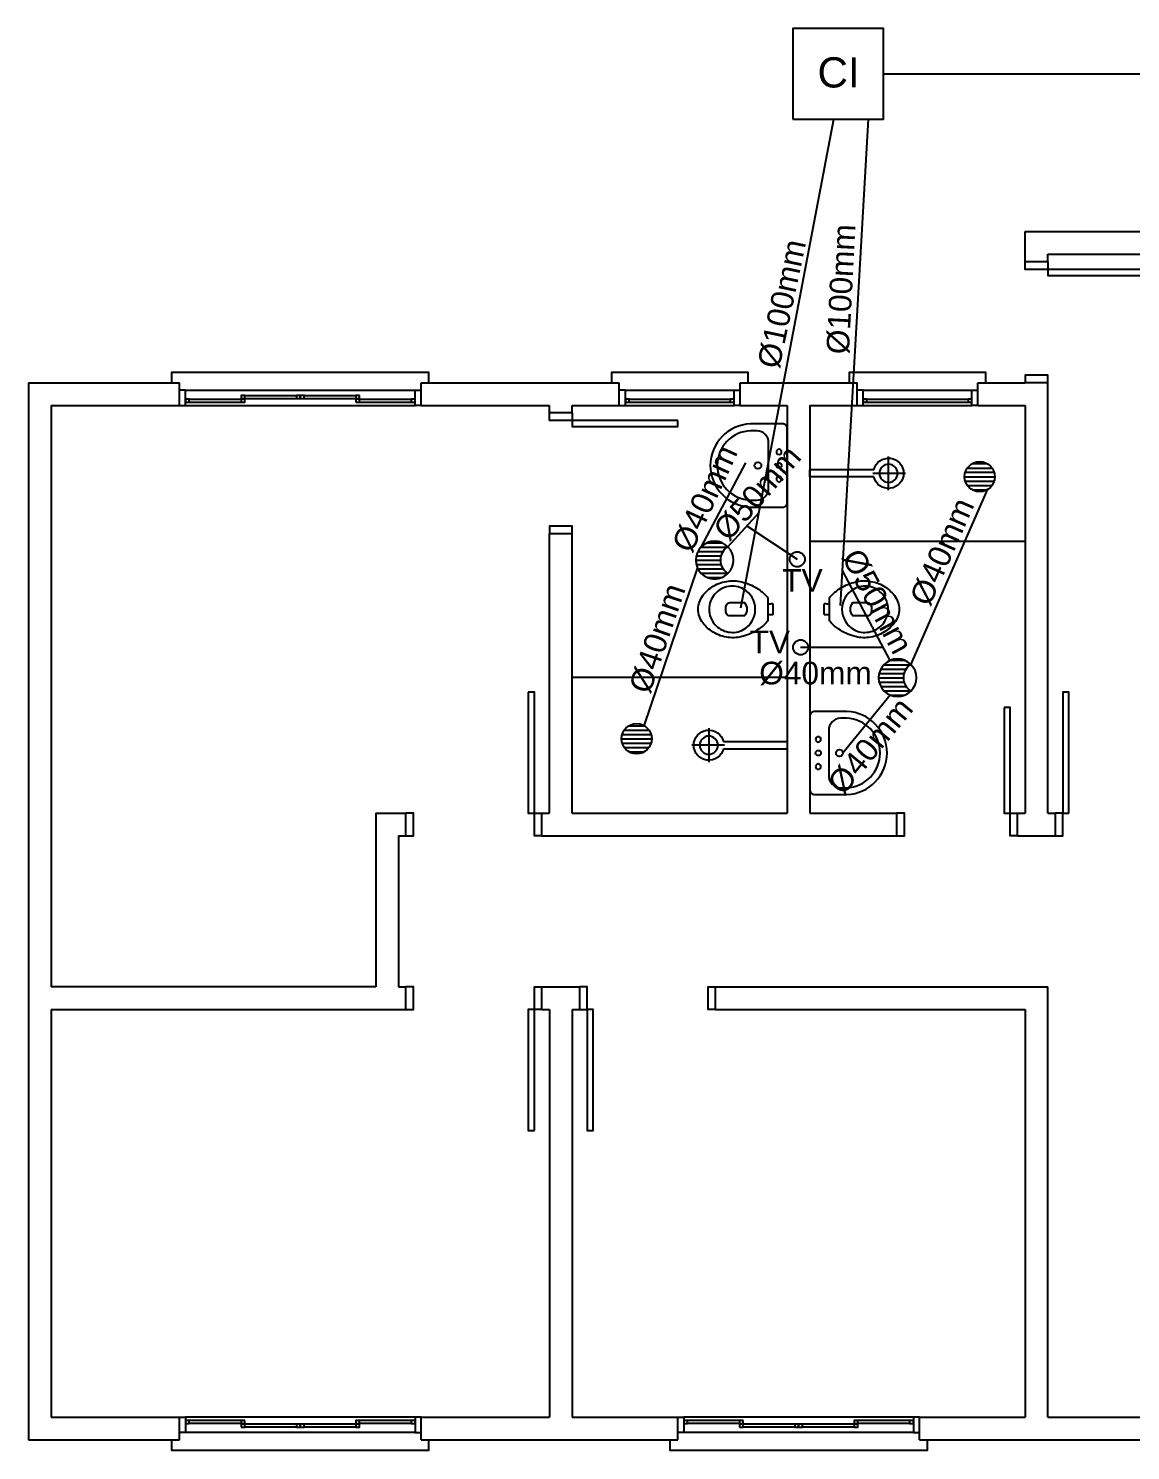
# Model space of a CAD drawing. Extents: x 2473.5 to 2536.7, y 2186.8 to 2225.
# Drawn here: x 2485.01 to 2492.31, y 2198.18 to 2207.6 of the extents above; entities that cross this region are included whole.
import ezdxf

# ---------------------------------------------------------------- set-up
doc = ezdxf.new("R2010")
doc.units = 0
doc.header["$LTSCALE"] = 7
doc.layers.get('0').update_dxf_attribs({"linetype": 'CONTINUOUS'})
for name, color, linetype in [('EQUIP', 7, 'CONTINUOUS'), ('EQUIP_I', 13, 'CONTINUOUS'), ('FINO', 8, 'CONTINUOUS'), ('HIDRO', 3, 'CONTINUOUS'), ('REG60-100', 7, 'CONTINUOUS')]:
    doc.layers.add(name, color=color, linetype=linetype)
doc.styles.add('STYLE5', font='arial.ttf')

# ---------------------------------------------------------------- blocks, each defined once
blk = doc.blocks.new('SACHS__2')
at = {"layer": 'EQUIP', "color": 0, "linetype": 'ByBlock'}
for p, q in [((42.29, 2.4), (0, 2.4)), ((0, 2.4), (0, -2.4)), ((42.29, -2.4), (0, -2.4))]:
    blk.add_line(p, q, dxfattribs=at)
blk.add_arc((52, 0), 10, 193.88654, 166.11346, dxfattribs=at)
at = {"layer": 'EQUIP_I'}
for p, q in [((52, 11.2), (52, -11.2)), ((41.6, 0), (63.2, 0))]:
    blk.add_line(p, q, dxfattribs=at)
blk.add_circle((52, 0), 6, dxfattribs=at)
blk = doc.blocks.new('SAP7S__2')
at = {"layer": 'EQUIP', "color": 0, "linetype": 'ByBlock'}
blk.add_lwpolyline([(-4.36, -13), (-6.93, -13), (-7.45, -13, 0.207706), (-8.2, -13.3, 0.059368), (-13.2, -19, 0.082654), (-17.8, -29, 0.104255), (-18.65, -39, 0.107708), (-15.25, -49, 0.088187), (-9, -56, 0.163426), (0, -59, 0.163426), (9, -56, 0.088187), (15.25, -49, 0.107708), (18.65, -39, 0.104255), (17.8, -29, 0.082654), (13.2, -19, 0.059368), (8.2, -13.3, 0.207706), (7.45, -13), (6.93, -13), (4.36, -13, -0.380199), (3.6, -12.2), (3.6, -11.1, -0.087349), (3.7, -10.7, 0.172037), (3.7, -9.83, 0.102747), (3.57, -9.63, 0.167994), (3.15, -9.5), (0, -9.5), (-3.15, -9.5, 0.167994), (-3.57, -9.63, 0.102747), (-3.7, -9.83, 0.172037), (-3.7, -10.7, -0.087349), (-3.6, -11.1), (-3.6, -12.2, -0.380199)], format="xyb", close=True, dxfattribs=at)
at = {"layer": 'EQUIP_I'}
blk.add_line((4.36, -13), (-4.36, -13), dxfattribs=at)
for points in [[(0, -21.2, -0.268395), (13.35, -29, -0.179674), (15.1, -39, -0.170707), (10, -48.05, -0.179561), (0, -51.75, -0.179561), (-10, -48.05, -0.170707), (-15.1, -39, -0.179674), (-13.35, -29, -0.268395)], [(-3, -40.25, 0.183333), (3, -40.25, 0.302776), (4.45, -38), (4.45, -28.4, 0.370787), (-4.45, -28.4), (-4.45, -38, 0.302776)]]:
    blk.add_lwpolyline(points, format="xyb", close=True, dxfattribs=at)
blk = doc.blocks.new('SAL60CS2')
at = {"layer": 'EQUIP', "color": 0, "linetype": 'ByBlock'}
blk.add_lwpolyline([(-27.5, -24.45), (-27.5, -2.6, -0.369445), (-24.9, 0), (0, 0), (24.9, 0, -0.369445), (27.5, -2.6), (27.5, -24.45, -0.40213), (0, -51, -0.40213)], format="xyb", close=True, dxfattribs=at)
at = {"layer": 'EQUIP_I'}
for points in [[(0, -3.75, 1), (0, -7.25, 1)], [(0, -12.4), (14.9, -12.4, -0.410423), (23, -20.29), (23, -24.36, -0.401806), (0, -46.4, -0.401806), (-23, -24.36), (-23, -20.29, -0.410423), (-14.9, -12.4)], [(0, -21.75, 1), (0, -17.25, 1)]]:
    blk.add_lwpolyline(points, format="xyb", close=True, dxfattribs=at)
for centre in [(-9, -5.5), (9, -5.5)]:
    blk.add_circle(centre, 1.75, dxfattribs=at)
blk = doc.blocks.new('HS_TV')
at = {"color": 0, "linetype": 'ByBlock'}
blk.add_circle((0, 0), 1, dxfattribs=at)
blk = doc.blocks.new('*X6')
at = {"color": 0}
for p, q in [((-0.96, 2.31), (0.96, 2.31)), ((-2.5, 0), (0.78, 0)), ((-2.43, 0.58), (0.86, 0.58)), ((-2.22, 1.15), (1.13, 1.15)), ((-1.8, 1.73), (1.71, 1.73)), ((-2.43, -0.58), (0.86, -0.58)), ((-2.22, -1.15), (1.13, -1.15)), ((-1.8, -1.73), (1.71, -1.73)), ((-0.96, -2.31), (0.96, -2.31))]:
    blk.add_line(p, q, dxfattribs=at)
blk = doc.blocks.new('HS_CSG')
at = {"color": 0, "linetype": 'ByBlock'}
for centre, radius, start, end in [((0, 0), 2.5, 45, 315), ((2.86, 0), 2.08, 121.6397, 238.3603), ((0, 0), 2.5, 315, 45)]:
    blk.add_arc(centre, radius, start, end, dxfattribs=at)
blk.add_blockref('*X6', (0, 0), dxfattribs=at)
blk = doc.blocks.new('*X8')
at = {"color": 0}
for p, q in [((-2, 0), (2, 0)), ((-1.92, 0.58), (1.92, 0.58)), ((-1.63, 1.15), (1.63, 1.15)), ((-1, 1.73), (1, 1.73)), ((-1.92, -0.58), (1.92, -0.58)), ((-1.63, -1.15), (1.63, -1.15)), ((-1, -1.73), (1, -1.73))]:
    blk.add_line(p, q, dxfattribs=at)
blk = doc.blocks.new('HS_RS')
at = {"color": 0, "linetype": 'ByBlock'}
blk.add_circle((0, 0), 2, dxfattribs=at)
blk.add_blockref('*X8', (0, 0), dxfattribs=at)

msp = doc.modelspace()

# ---------------------------------------------------------------- linework, layer by layer
at = {"layer": 'EQUIP'}
for p, q in [((2490.18394, 2204.20221), (2491.60894, 2204.20221)), ((2490.18394, 2204.20221), (2491.48394, 2204.20221)), ((2488.60894, 2203.30221), (2490.03394, 2203.30221)), ((2488.60894, 2203.30221), (2489.90894, 2203.30221))]:
    msp.add_line(p, q, dxfattribs=at)
at = {"layer": 'FINO'}
for p, q in [((2491.60894, 2206.25221), (2492.48394, 2206.25221)), ((2491.60894, 2206.05221), (2491.60894, 2206.25221)), ((2491.75894, 2206.05221), (2491.60894, 2206.05221)), ((2491.75894, 2206.10221), (2492.48394, 2206.10221)), ((2491.75894, 2206.05221), (2491.75894, 2206.10221)), ((2485.00894, 2205.25221), (2486.00894, 2205.25221)), ((2485.00894, 2205.25221), (2485.00894, 2198.25221)), ((2486.00894, 2205.10221), (2486.00894, 2205.25221)), ((2486.04894, 2205.20221), (2487.56894, 2205.20221)), ((2487.60894, 2205.25221), (2488.92144, 2205.25221)), ((2487.60894, 2205.10221), (2487.60894, 2205.25221)), ((2488.92144, 2205.10221), (2488.92144, 2205.25221)), ((2488.96144, 2205.20221), (2489.68144, 2205.20221)), ((2489.72144, 2205.25221), (2490.49644, 2205.25221)), ((2489.72144, 2205.10221), (2489.72144, 2205.25221)), ((2490.49644, 2205.10221), (2490.49644, 2205.25221)), ((2490.53644, 2205.20221), (2491.25644, 2205.20221)), ((2491.29644, 2205.25221), (2491.60894, 2205.25221)), ((2491.29644, 2205.10221), (2491.29644, 2205.25221)), ((2491.75894, 2205.25221), (2491.60894, 2205.25221)), ((2491.75894, 2202.40221), (2491.75894, 2205.25221)), ((2485.15894, 2205.10221), (2486.00894, 2205.10221)), ((2485.15894, 2205.10221), (2485.15894, 2201.25221)), ((2486.04894, 2205.10221), (2487.56894, 2205.10221)), ((2486.07394, 2205.14221), (2486.41644, 2205.14221)), ((2486.07394, 2205.12221), (2486.41644, 2205.12221)), ((2486.44144, 2205.16721), (2486.78394, 2205.16721)), ((2486.44144, 2205.14721), (2486.78394, 2205.14721)), ((2486.83394, 2205.16721), (2487.17644, 2205.16721)), ((2486.83394, 2205.14721), (2487.17644, 2205.14721)), ((2487.20144, 2205.14221), (2487.54394, 2205.14221)), ((2487.20144, 2205.12221), (2487.54394, 2205.12221)), ((2487.60894, 2205.10221), (2488.45894, 2205.10221)), ((2488.45894, 2205.05221), (2488.45894, 2205.10221)), ((2488.60894, 2205.10221), (2488.92144, 2205.10221)), ((2488.60894, 2205.05221), (2488.60894, 2205.10221)), ((2488.96144, 2205.10221), (2489.68144, 2205.10221)), ((2488.98644, 2205.14221), (2489.65644, 2205.14221)), ((2488.98644, 2205.12221), (2489.65644, 2205.12221)), ((2489.72144, 2205.10221), (2490.03394, 2205.10221)), ((2490.03394, 2205.10221), (2490.03394, 2202.40221)), ((2490.18394, 2205.10221), (2490.49644, 2205.10221)), ((2490.18394, 2205.10221), (2490.18394, 2202.40221)), ((2490.53644, 2205.10221), (2491.25644, 2205.10221)), ((2490.56144, 2205.14221), (2491.23144, 2205.14221)), ((2490.56144, 2205.12221), (2491.23144, 2205.12221)), ((2491.29644, 2205.10221), (2491.60894, 2205.10221)), ((2491.60894, 2205.10221), (2491.60894, 2202.40221)), ((2488.60894, 2205.05221), (2488.45894, 2205.05221)), ((2488.45894, 2202.40221), (2488.45894, 2204.25221)), ((2488.60894, 2204.25221), (2488.45894, 2204.25221)), ((2488.60894, 2202.40221), (2488.60894, 2204.25221)), ((2487.30894, 2202.40221), (2487.50894, 2202.40221)), ((2487.30894, 2202.40221), (2487.30894, 2201.25221)), ((2487.50894, 2202.25221), (2487.50894, 2202.40221)), ((2488.40894, 2202.40221), (2488.45894, 2202.40221)), ((2488.40894, 2202.25221), (2488.40894, 2202.40221)), ((2488.60894, 2202.40221), (2490.03394, 2202.40221)), ((2490.18394, 2202.40221), (2490.75894, 2202.40221)), ((2490.75894, 2202.25221), (2490.75894, 2202.40221)), ((2491.55894, 2202.40221), (2491.60894, 2202.40221)), ((2491.55894, 2202.25221), (2491.55894, 2202.40221)), ((2491.75894, 2202.40221), (2491.80894, 2202.40221)), ((2491.80894, 2202.25221), (2491.80894, 2202.40221)), ((2487.45894, 2202.25221), (2487.50894, 2202.25221)), ((2487.45894, 2202.25221), (2487.45894, 2201.25221)), ((2488.40894, 2202.25221), (2490.75894, 2202.25221)), ((2491.55894, 2202.25221), (2491.80894, 2202.25221)), ((2487.30894, 2201.25221), (2485.15894, 2201.25221)), ((2487.45894, 2201.25221), (2487.50894, 2201.25221)), ((2487.50894, 2201.10221), (2487.50894, 2201.25221)), ((2488.40894, 2201.25221), (2488.65894, 2201.25221)), ((2488.40894, 2201.10221), (2488.40894, 2201.25221)), ((2488.65894, 2201.10221), (2488.65894, 2201.25221)), ((2489.55894, 2201.25221), (2491.75894, 2201.25221)), ((2489.55894, 2201.10221), (2489.55894, 2201.25221)), ((2491.75894, 2198.40221), (2491.75894, 2201.25221)), ((2485.15894, 2201.10221), (2487.50894, 2201.10221)), ((2485.15894, 2201.10221), (2485.15894, 2198.40221)), ((2488.40894, 2201.10221), (2488.45894, 2201.10221)), ((2488.45894, 2201.10221), (2488.45894, 2198.40221)), ((2488.60894, 2201.10221), (2488.65894, 2201.10221)), ((2488.60894, 2201.10221), (2488.60894, 2198.40221)), ((2489.55894, 2201.10221), (2491.60894, 2201.10221)), ((2491.60894, 2201.10221), (2491.60894, 2198.40221)), ((2485.15894, 2198.40221), (2486.00894, 2198.40221)), ((2486.00894, 2198.25221), (2486.00894, 2198.40221)), ((2487.56894, 2198.40221), (2486.04894, 2198.40221)), ((2487.60894, 2198.40221), (2488.45894, 2198.40221)), ((2487.60894, 2198.25221), (2487.60894, 2198.40221)), ((2488.60894, 2198.40221), (2489.30894, 2198.40221)), ((2489.30894, 2198.25221), (2489.30894, 2198.40221)), ((2490.86894, 2198.40221), (2489.34894, 2198.40221)), ((2490.90894, 2198.40221), (2491.60894, 2198.40221)), ((2490.90894, 2198.25221), (2490.90894, 2198.40221)), ((2491.75894, 2198.40221), (2496.20894, 2198.40221)), ((2487.56894, 2198.30221), (2486.04894, 2198.30221)), ((2486.41644, 2198.38221), (2486.07394, 2198.38221)), ((2486.41644, 2198.36221), (2486.07394, 2198.36221)), ((2486.78394, 2198.35721), (2486.44144, 2198.35721)), ((2486.78394, 2198.33721), (2486.44144, 2198.33721)), ((2487.17644, 2198.35721), (2486.83394, 2198.35721)), ((2487.17644, 2198.33721), (2486.83394, 2198.33721)), ((2487.54394, 2198.38221), (2487.20144, 2198.38221)), ((2487.54394, 2198.36221), (2487.20144, 2198.36221)), ((2490.86894, 2198.30221), (2489.34894, 2198.30221)), ((2489.71644, 2198.38221), (2489.37394, 2198.38221)), ((2489.71644, 2198.36221), (2489.37394, 2198.36221)), ((2490.08394, 2198.35721), (2489.74144, 2198.35721)), ((2490.08394, 2198.33721), (2489.74144, 2198.33721)), ((2490.47644, 2198.35721), (2490.13394, 2198.35721)), ((2490.47644, 2198.33721), (2490.13394, 2198.33721)), ((2490.84394, 2198.38221), (2490.50144, 2198.38221)), ((2490.84394, 2198.36221), (2490.50144, 2198.36221)), ((2485.00894, 2198.25221), (2486.00894, 2198.25221)), ((2487.60894, 2198.25221), (2489.30894, 2198.25221)), ((2490.90894, 2198.25221), (2496.35894, 2198.25221))]:
    msp.add_line(p, q, dxfattribs=at)
for points in [[(2491.75894, 2206.05221), (2491.75894, 2206.00221), (2491.60894, 2206.00221), (2491.60894, 2206.05221)], [(2485.95894, 2205.25221), (2485.95894, 2205.32221), (2487.65894, 2205.32221), (2487.65894, 2205.25221)], [(2488.87144, 2205.25221), (2488.87144, 2205.32221), (2489.77144, 2205.32221), (2489.77144, 2205.25221)], [(2490.44644, 2205.25221), (2490.44644, 2205.32221), (2491.34644, 2205.32221), (2491.34644, 2205.25221)], [(2491.75894, 2205.25221), (2491.75894, 2205.30221), (2491.60894, 2205.30221), (2491.60894, 2205.25221)], [(2486.00894, 2205.10221), (2486.04894, 2205.10221), (2486.04894, 2205.20221), (2486.00894, 2205.20221)], [(2487.60894, 2205.10221), (2487.56894, 2205.10221), (2487.56894, 2205.20221), (2487.60894, 2205.20221)], [(2488.92144, 2205.10221), (2488.96144, 2205.10221), (2488.96144, 2205.20221), (2488.92144, 2205.20221)], [(2489.72144, 2205.10221), (2489.68144, 2205.10221), (2489.68144, 2205.20221), (2489.72144, 2205.20221)], [(2490.49644, 2205.10221), (2490.53644, 2205.10221), (2490.53644, 2205.20221), (2490.49644, 2205.20221)], [(2491.29644, 2205.10221), (2491.25644, 2205.10221), (2491.25644, 2205.20221), (2491.29644, 2205.20221)], [(2488.60894, 2205.05221), (2488.60894, 2205.00221), (2488.45894, 2205.00221), (2488.45894, 2205.05221)], [(2488.60894, 2204.25221), (2488.60894, 2204.30221), (2488.45894, 2204.30221), (2488.45894, 2204.25221)], [(2487.50894, 2202.25221), (2487.55894, 2202.25221), (2487.55894, 2202.40221), (2487.50894, 2202.40221)], [(2488.40894, 2202.25221), (2488.35894, 2202.25221), (2488.35894, 2202.40221), (2488.40894, 2202.40221)], [(2490.75894, 2202.25221), (2490.80894, 2202.25221), (2490.80894, 2202.40221), (2490.75894, 2202.40221)], [(2491.55894, 2202.25221), (2491.50894, 2202.25221), (2491.50894, 2202.40221), (2491.55894, 2202.40221)], [(2491.80894, 2202.25221), (2491.85894, 2202.25221), (2491.85894, 2202.40221), (2491.80894, 2202.40221)], [(2487.50894, 2201.10221), (2487.55894, 2201.10221), (2487.55894, 2201.25221), (2487.50894, 2201.25221)], [(2488.40894, 2201.10221), (2488.35894, 2201.10221), (2488.35894, 2201.25221), (2488.40894, 2201.25221)], [(2488.65894, 2201.10221), (2488.70894, 2201.10221), (2488.70894, 2201.25221), (2488.65894, 2201.25221)], [(2489.55894, 2201.10221), (2489.50894, 2201.10221), (2489.50894, 2201.25221), (2489.55894, 2201.25221)], [(2486.00894, 2198.40221), (2486.04894, 2198.40221), (2486.04894, 2198.30221), (2486.00894, 2198.30221)], [(2487.60894, 2198.40221), (2487.56894, 2198.40221), (2487.56894, 2198.30221), (2487.60894, 2198.30221)], [(2489.30894, 2198.40221), (2489.34894, 2198.40221), (2489.34894, 2198.30221), (2489.30894, 2198.30221)], [(2490.90894, 2198.40221), (2490.86894, 2198.40221), (2490.86894, 2198.30221), (2490.90894, 2198.30221)], [(2487.65894, 2198.25221), (2487.65894, 2198.18221), (2485.95894, 2198.18221), (2485.95894, 2198.25221)], [(2490.95894, 2198.25221), (2490.95894, 2198.18221), (2489.25894, 2198.18221), (2489.25894, 2198.25221)]]:
    msp.add_lwpolyline(points, dxfattribs=at)
for points in [[(2492.45894, 2206.00221), (2491.75894, 2206.00221), (2491.75894, 2205.96221), (2492.45894, 2205.96221)], [(2486.04894, 2205.12221), (2486.07394, 2205.12221), (2486.07394, 2205.14221), (2486.04894, 2205.14221)], [(2486.41644, 2205.14721), (2486.44144, 2205.14721), (2486.44144, 2205.16721), (2486.41644, 2205.16721)], [(2486.44144, 2205.14221), (2486.41644, 2205.14221), (2486.41644, 2205.12221), (2486.44144, 2205.12221)], [(2486.80894, 2205.16721), (2486.78394, 2205.16721), (2486.78394, 2205.14721), (2486.80894, 2205.14721)], [(2486.80894, 2205.14721), (2486.83394, 2205.14721), (2486.83394, 2205.16721), (2486.80894, 2205.16721)], [(2487.20144, 2205.16721), (2487.17644, 2205.16721), (2487.17644, 2205.14721), (2487.20144, 2205.14721)], [(2487.17644, 2205.12221), (2487.20144, 2205.12221), (2487.20144, 2205.14221), (2487.17644, 2205.14221)], [(2487.56894, 2205.14221), (2487.54394, 2205.14221), (2487.54394, 2205.12221), (2487.56894, 2205.12221)], [(2488.96144, 2205.12221), (2488.98644, 2205.12221), (2488.98644, 2205.14221), (2488.96144, 2205.14221)], [(2489.68144, 2205.14221), (2489.65644, 2205.14221), (2489.65644, 2205.12221), (2489.68144, 2205.12221)], [(2490.53644, 2205.12221), (2490.56144, 2205.12221), (2490.56144, 2205.14221), (2490.53644, 2205.14221)], [(2491.25644, 2205.14221), (2491.23144, 2205.14221), (2491.23144, 2205.12221), (2491.25644, 2205.12221)], [(2489.30894, 2205.00221), (2488.60894, 2205.00221), (2488.60894, 2204.96221), (2489.30894, 2204.96221)], [(2488.31894, 2203.20221), (2488.31894, 2202.40221), (2488.35894, 2202.40221), (2488.35894, 2203.20221)], [(2491.89894, 2202.40221), (2491.89894, 2203.20221), (2491.85894, 2203.20221), (2491.85894, 2202.40221)], [(2491.46894, 2203.10221), (2491.46894, 2202.40221), (2491.50894, 2202.40221), (2491.50894, 2203.10221)], [(2488.35894, 2200.30221), (2488.35894, 2201.10221), (2488.31894, 2201.10221), (2488.31894, 2200.30221)], [(2488.70894, 2201.10221), (2488.70894, 2200.30221), (2488.74894, 2200.30221), (2488.74894, 2201.10221)], [(2486.04894, 2198.36221), (2486.07394, 2198.36221), (2486.07394, 2198.38221), (2486.04894, 2198.38221)], [(2486.44144, 2198.38221), (2486.41644, 2198.38221), (2486.41644, 2198.36221), (2486.44144, 2198.36221)], [(2486.41644, 2198.33721), (2486.44144, 2198.33721), (2486.44144, 2198.35721), (2486.41644, 2198.35721)], [(2486.80894, 2198.35721), (2486.78394, 2198.35721), (2486.78394, 2198.33721), (2486.80894, 2198.33721)], [(2486.80894, 2198.33721), (2486.83394, 2198.33721), (2486.83394, 2198.35721), (2486.80894, 2198.35721)], [(2487.17644, 2198.36221), (2487.20144, 2198.36221), (2487.20144, 2198.38221), (2487.17644, 2198.38221)], [(2487.20144, 2198.35721), (2487.17644, 2198.35721), (2487.17644, 2198.33721), (2487.20144, 2198.33721)], [(2487.56894, 2198.38221), (2487.54394, 2198.38221), (2487.54394, 2198.36221), (2487.56894, 2198.36221)], [(2489.34894, 2198.36221), (2489.37394, 2198.36221), (2489.37394, 2198.38221), (2489.34894, 2198.38221)], [(2489.74144, 2198.38221), (2489.71644, 2198.38221), (2489.71644, 2198.36221), (2489.74144, 2198.36221)], [(2489.71644, 2198.33721), (2489.74144, 2198.33721), (2489.74144, 2198.35721), (2489.71644, 2198.35721)], [(2490.10894, 2198.35721), (2490.08394, 2198.35721), (2490.08394, 2198.33721), (2490.10894, 2198.33721)], [(2490.10894, 2198.33721), (2490.13394, 2198.33721), (2490.13394, 2198.35721), (2490.10894, 2198.35721)], [(2490.47644, 2198.36221), (2490.50144, 2198.36221), (2490.50144, 2198.38221), (2490.47644, 2198.38221)], [(2490.50144, 2198.35721), (2490.47644, 2198.35721), (2490.47644, 2198.33721), (2490.50144, 2198.33721)], [(2490.86894, 2198.38221), (2490.84394, 2198.38221), (2490.84394, 2198.36221), (2490.86894, 2198.36221)]]:
    msp.add_lwpolyline(points, close=True, dxfattribs=at)
at = {"layer": 'HIDRO'}
for p, q in [((2490.67124, 2207.29758), (2496.85089, 2207.29758)), ((2489.72688, 2203.76171), (2490.34103, 2206.99758)), ((2490.38613, 2203.77631), (2490.57187, 2206.99758)), ((2489.7564, 2204.72156), (2489.46195, 2204.16397)), ((2491.35799, 2204.54331), (2490.84895, 2203.3851)), ((2489.64056, 2204.16585), (2489.84649, 2204.39191)), ((2489.7666, 2204.30422), (2490.0998, 2204.08286)), ((2489.08632, 2202.98129), (2489.4401, 2204.0221)), ((2490.71533, 2203.41394), (2490.39957, 2204.00943)), ((2490.66968, 2203.50003), (2490.12214, 2203.50003)), ((2490.71533, 2203.18325), (2490.40144, 2202.80038))]:
    msp.add_line(p, q, dxfattribs=at)
msp.add_lwpolyline([(2490.07124, 2206.99758), (2490.67124, 2206.99758), (2490.67124, 2207.59758), (2490.07124, 2207.59758)], close=True, dxfattribs=at)

# ---------------------------------------------------------------- block references
at = {"layer": 'EQUIP', "xscale": -0.01, "yscale": 0.01, "zscale": 0.01}
for name, p, rotation in [('SAL60CS2', (2490.03394, 2204.70404), 270), ('SAL60CS2', (2490.03394, 2204.70404), 270), ('SACHS__2', (2490.18394, 2204.65221), 180), ('SACHS__2', (2490.18394, 2204.65221), 180), ('SAP7S__2', (2490.03394, 2203.75221), 270), ('SAP7S__2', (2490.03394, 2203.75221), 270), ('SAP7S__2', (2490.18394, 2203.75221), 90), ('SAP7S__2', (2490.18394, 2203.75221), 90), ('SAL60CS2', (2490.18394, 2202.80038), 90), ('SAL60CS2', (2490.18394, 2202.80038), 90)]:
    msp.add_blockref(name, p, dxfattribs=dict(at, rotation=rotation))
msp.add_blockref('SACHS__2', (2490.03394, 2202.85221), dxfattribs=at)
msp.add_blockref('SACHS__2', (2490.03394, 2202.85221), dxfattribs=at)
at = {"layer": 'HIDRO', "xscale": 0.05, "yscale": 0.05, "zscale": 0.05}
for name, p in [('HS_RS', (2491.30782, 2204.62982)), ('HS_CSG', (2489.55217, 2204.07746)), ('HS_TV', (2490.0998, 2204.08286)), ('HS_TV', (2490.12214, 2203.50003)), ('HS_CSG', (2490.7635, 2203.29859)), ('HS_RS', (2489.03616, 2202.89478))]:
    msp.add_blockref(name, p, dxfattribs=at)

# ---------------------------------------------------------------- texts
at = {"layer": 'REG60-100', "style": 'STYLE5'}
for s, height, rotation, p in [('CI', 0.2, 360, (2490.23361, 2207.20671)), ('%%c100mm', 0.15, 87.075354, (2490.44135, 2205.43758)), ('%%c100mm', 0.15, 78.028871, (2489.9802, 2205.33822)), ('%%c40mm', 0.15, 65.478293, (2489.40021, 2204.11605)), ('%%c50mm', 0.15, 48.652929, (2489.64372, 2204.19453)), ('%%c40mm', 0.15, 66.274421, (2490.97597, 2203.76351)), ('%%c50mm', 0.15, 297.934738, (2490.39079, 2204.09938)), ('TV', 0.15, 360, (2490.00029, 2203.86781)), ('%%c40mm', 0.15, 71.226585, (2489.1225, 2203.18396)), ('TV', 0.15, 360, (2489.78435, 2203.46128)), ('%%c40mm', 0.15, 360, (2489.84787, 2203.25481)), ('%%c40mm', 0.15, 50.653132, (2490.40382, 2202.51287))]:
    msp.add_text(s, height=height, rotation=rotation, dxfattribs=at).set_placement(p)

doc.saveas('drawing.dxf')
